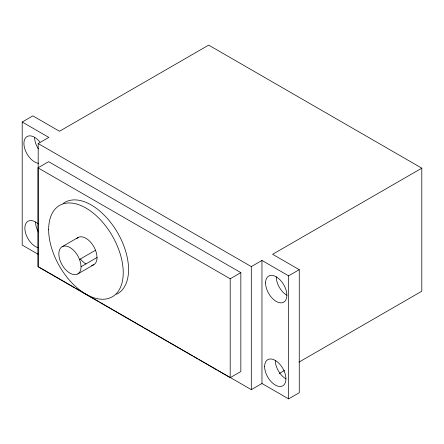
<?xml version="1.0" encoding="UTF-8"?>
<svg xmlns="http://www.w3.org/2000/svg" width="444" height="444" viewBox="0 0 444 444"><rect width="100%" height="100%" fill="white"/><g stroke="black" fill="none" stroke-linecap="round" stroke-linejoin="round"><path stroke-width="0.67" d="M38.184 254.301L22.2 245.071L22.2 122.028L32.856 115.873L59.496 131.252L208.68 45.122L421.8 168.165L421.8 291.214L298.979 362.126M74.803 287.745L38.184 266.605L38.184 143.556L48.84 137.407L22.2 122.028M37.99 167.826L48.646 161.677L240.842 272.644L240.842 371.528L230.186 377.683L37.99 266.716L37.99 167.826L230.186 278.793L240.842 272.644M62.082 246.747L78.066 237.518M97.047 257.492L81.063 266.716A15.707 9.069 60 0 1 66.184 270.218A15.707 9.069 60 0 1 61.433 247.197A15.707 9.069 60 0 1 79.559 259.446L95.543 250.216L96.659 253.951L97.047 257.492A15.707 9.069 60 0 1 91.514 265.418M77.828 273.926L93.812 264.702M38.184 143.556L251.304 266.6L261.96 260.45L288.6 275.829L299.256 269.68L299.256 392.724L288.6 398.879L261.96 383.494L251.304 389.649L218.287 370.585M421.8 168.165L272.616 254.295L299.256 269.68M279.204 373.537L284.598 370.424M76.007 288.439L80.209 290.864M81.407 291.558L99.417 301.959M100.622 302.653L143.246 327.261M144.444 327.955L192.468 355.683M193.673 356.377L197.874 358.802M199.073 359.496L217.083 369.891M79.559 259.446L80.675 263.181L81.063 266.716M288.6 275.829L288.6 398.879M261.96 260.45L261.96 383.494M251.304 266.6L251.304 389.649M230.186 278.793L230.186 377.683M63.176 203.491A52.747 30.453 60 0 1 117.288 232.201A52.747 30.453 60 0 1 116.539 294.294M38.65 163.32A15.068 8.702 60 0 1 23.943 142.657A15.068 8.702 60 0 1 39.905 142.019M38.278 247.785A15.068 8.702 60 0 1 24.864 228.155A15.068 8.702 60 0 1 38.278 224.015M38.378 148.918A15.068 8.702 60 0 1 34.577 137.296M38.323 231.935A15.068 8.702 60 0 1 35.52 222M286.88 295.271A15.068 8.702 60 0 1 276.224 276.812M285.936 378.882A15.068 8.702 60 0 1 275.28 360.423M85.97 263.947A15.707 9.069 60 0 1 80.408 259.041M76.69 238.672A15.707 9.069 60 0 1 95.543 250.216M265.567 282.961A15.068 8.702 60 0 0 281.552 302.847A15.068 8.702 60 0 0 281.552 281.535A15.068 8.702 60 0 0 265.567 282.961M264.624 366.578A15.068 8.702 60 0 0 280.608 386.463A15.068 8.702 60 0 0 280.608 365.151A15.068 8.702 60 0 0 264.624 366.578M48.646 229.681A52.747 30.453 60 0 0 104.667 299.167A52.747 30.453 60 0 0 104.512 224.481A52.747 30.453 60 0 0 48.646 229.681"/></g></svg>
